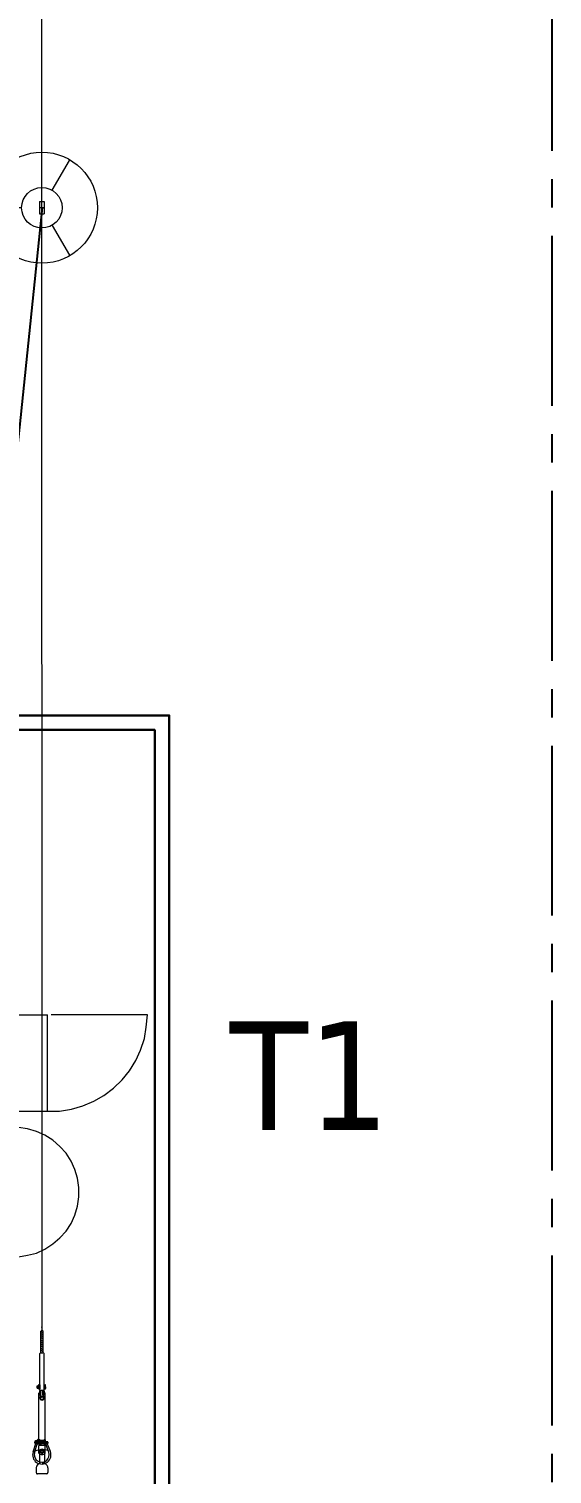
# Model space of a CAD drawing. Header units: millimetres. Extents: x 37084 to 180780, y -153145 to -16322.
# Drawn here: x 77065 to 81686, y -118924 to -106167 of the extents above; entities that cross this region are included whole.
import ezdxf

# ---------------------------------------------------------------- set-up
doc = ezdxf.new("R2010")
doc.units = ezdxf.units.MM
doc.header["$MEASUREMENT"] = 0
doc.linetypes.add('CENTER2', pattern=[1.125, 0.75, -0.125, 0.125, -0.125])
doc.linetypes.add('CONTINU', pattern=[0])
for name, color, linetype, lineweight in [('00', 5, 'Continuous', 9), ('1_DayCS', 30, 'CENTER2', 25), ('1_Phu_kien', 5, 'Continuous', 9), ('Giai doan nay', 1, 'Continuous', 30)]:
    doc.layers.add(name, color=color, linetype=linetype, lineweight=lineweight)
doc.layers.add('1_Day dan', color=5, linetype='Continuous')
doc.layers.add('TEXT2', color=255, linetype='Continuous')
doc.styles.add('Tahoma-R', font='tahoma.ttf')

# ---------------------------------------------------------------- blocks, each defined once
blk = doc.blocks.new('MBA')
at = {"color": 0, "linetype": 'ByBlock', "lineweight": 15}
for points in [[(1959044, 287017), (1959591, 287017)], [(1959544, 286167), (1959544, 287017)], [(1959591, 286167), (1959591, 287017)], [(1959591, 286167), (1959697, 286169), (1959801, 286187), (1959903, 286214), (1959999, 286256), (1960089, 286306), (1960174, 286370), (1960249, 286445), (1960313, 286524), (1960371, 286616), (1960413, 286707), (1960446, 286809), (1960463, 286911), (1960473, 287017), (1959623, 287017)], [(1959044, 286167), (1959591, 286167)], [(1959333, 284883), (1959415, 284896), (1959494, 284916), (1959568, 284950), (1959637, 284996), (1959700, 285050), (1959754, 285108), (1959799, 285176), (1959831, 285251), (1959856, 285330), (1959868, 285412), (1959868, 285495), (1959856, 285576), (1959831, 285653), (1959799, 285728), (1959754, 285798), (1959700, 285857), (1959637, 285911), (1959568, 285957), (1959494, 285990), (1959415, 286011), (1959333, 286023)]]:
    blk.add_lwpolyline(points, dxfattribs=at)
blk = doc.blocks.new('CSV220')
at = {"color": 0, "linetype": 'ByBlock', "lineweight": -2}
for p, q in [((532542, 22392), (532280, 22544)), ((532853, 22391), (533116, 22544)), ((532642, 22281), (532642, 22322)), ((532642, 22322), (532643, 22322)), ((532642, 22281), (532643, 22281)), ((532643, 22322), (532752, 22322)), ((532643, 22281), (532752, 22281)), ((532697, 22322), (532697, 22281)), ((532752, 22322), (532752, 22322)), ((532752, 22281), (532752, 22322)), ((532752, 22281), (532752, 22281)), ((532699, 22122), (532699, 21816))]:
    blk.add_line(p, q, dxfattribs=at)
for radius in [490, 179]:
    blk.add_circle((532697, 22301), radius, dxfattribs=at)
blk = doc.blocks.new('Chuoi su 220kV 1 day')
at = {"color": 0, "linetype": 'ByBlock', "lineweight": 20, "ltscale": 4500}
for p, q in [((495378, -72323), (495299, -72354)), ((495293, -72350), (495293, -72401)), ((495293, -72453), (495293, -72401)), ((495294, -72384), (495311, -72384)), ((495306, -72344), (495298, -72344)), ((495300, -72380), (495298, -72384)), ((495298, -72384), (495300, -72388)), ((495300, -72422), (495298, -72419)), ((495300, -72380), (495304, -72380)), ((495300, -72422), (495304, -72422)), ((495382, -72476), (495300, -72449)), ((495302, -72394), (495302, -72374)), ((495302, -72409), (495302, -72428)), ((495385, -72336), (495304, -72366)), ((495306, -72384), (495304, -72380)), ((495304, -72388), (495306, -72384)), ((495306, -72419), (495304, -72422)), ((495389, -72462), (495304, -72437)), ((495311, -72363), (495311, -72401)), ((495311, -72439), (495311, -72401)), ((495306, -72459), (495298, -72459))]:
    blk.add_line(p, q, dxfattribs=at)
at = {"color": 0, "linetype": 'ByBlock', "lineweight": -2, "ltscale": 4500}
for p, q in [((494317, -72388), (494309, -72396)), ((494507, -72388), (494317, -72388)), ((494507, -72406), (494317, -72406)), ((494336, -72388), (494318, -72406)), ((494354, -72388), (494336, -72406)), ((494373, -72388), (494355, -72406)), ((494391, -72388), (494373, -72406)), ((494410, -72388), (494392, -72406)), ((494428, -72388), (494410, -72406)), ((494447, -72388), (494429, -72406)), ((494465, -72388), (494447, -72406)), ((494484, -72388), (494466, -72406)), ((494502, -72388), (494484, -72406)), ((494507, -72402), (494503, -72406)), ((494507, -72406), (494507, -72389)), ((494841, -72379), (494514, -72379)), ((494841, -72416), (494514, -72416)), ((494790, -72379), (494790, -72370)), ((494790, -72379), (494790, -72370)), ((494790, -72379), (494827, -72379)), ((494790, -72416), (494790, -72424)), ((494790, -72416), (494790, -72424)), ((494790, -72416), (494827, -72416)), ((494809, -72366), (494794, -72366)), ((494809, -72366), (494794, -72366)), ((494809, -72366), (494794, -72366)), ((494809, -72366), (494794, -72366)), ((494809, -72429), (494794, -72429)), ((494809, -72429), (494794, -72429)), ((494809, -72429), (494794, -72429)), ((494809, -72429), (494794, -72429)), ((494799, -72379), (494799, -72370)), ((494799, -72379), (494799, -72370)), ((494799, -72379), (494799, -72370)), ((494799, -72379), (494799, -72370)), ((494799, -72416), (494799, -72424)), ((494799, -72416), (494799, -72424)), ((494799, -72416), (494799, -72424)), ((494799, -72416), (494799, -72424)), ((494799, -72440), (494799, -72429)), ((494819, -72440), (494799, -72440)), ((494814, -72437), (494802, -72437)), ((494803, -72416), (494815, -72416)), ((494814, -72432), (494803, -72432)), ((494814, -72434), (494803, -72434)), ((494809, -72366), (494823, -72366)), ((494809, -72366), (494823, -72366)), ((494809, -72366), (494823, -72366)), ((494809, -72366), (494823, -72366)), ((494809, -72429), (494823, -72429)), ((494809, -72429), (494823, -72429)), ((494809, -72429), (494823, -72429)), ((494809, -72429), (494823, -72429)), ((494819, -72379), (494819, -72370)), ((494819, -72379), (494819, -72370)), ((494819, -72379), (494819, -72370)), ((494819, -72379), (494819, -72370)), ((494819, -72416), (494819, -72424)), ((494819, -72416), (494819, -72424)), ((494819, -72416), (494819, -72424)), ((494819, -72440), (494819, -72429)), ((494827, -72379), (494827, -72370)), ((494827, -72379), (494827, -72370)), ((494827, -72379), (494827, -72370)), ((494827, -72379), (494827, -72370)), ((494827, -72416), (494827, -72424)), ((494827, -72416), (494827, -72424)), ((494827, -72416), (494827, -72424)), ((494827, -72416), (494827, -72424)), ((494841, -72379), (494841, -72416)), ((494862, -72389), (494841, -72389)), ((494862, -72406), (494841, -72406)), ((494881, -72389), (494854, -72389)), ((494881, -72406), (494854, -72406)), ((494858, -72374), (494880, -72377)), ((494858, -72380), (494880, -72382)), ((494858, -72420), (494881, -72416)), ((494859, -72414), (494881, -72412)), ((495269, -72370), (494864, -72370)), ((495269, -72424), (494864, -72424)), ((494891, -72397), (494902, -72382)), ((494902, -72412), (494891, -72397)), ((494892, -72397), (494902, -72383)), ((494902, -72411), (494892, -72397)), ((494912, -72382), (494902, -72382)), ((494912, -72383), (494902, -72383)), ((494912, -72411), (494902, -72411)), ((494912, -72412), (494902, -72412)), ((494923, -72397), (494912, -72382)), ((494922, -72397), (494912, -72383)), ((494912, -72412), (494923, -72397)), ((494912, -72411), (494922, -72397)), ((495274, -72379), (495274, -72373)), ((495274, -72419), (495274, -72416)), ((495309, -72419), (495274, -72419)), ((495274, -72421), (495274, -72435)), ((495282, -72440), (495276, -72436)), ((495281, -72379), (495281, -72385)), ((495281, -72406), (495281, -72388)), ((495281, -72416), (495281, -72409)), ((495301, -72365), (495282, -72365)), ((495282, -72379), (495282, -72373)), ((495282, -72385), (495282, -72388)), ((495282, -72395), (495282, -72399)), ((495282, -72406), (495282, -72409)), ((495282, -72435), (495282, -72421)), ((495302, -72440), (495282, -72440)), ((495282, -72454), (495282, -72440)), ((495302, -72454), (495282, -72454)), ((495292, -72456), (495282, -72454)), ((495283, -72454), (495283, -72440)), ((495302, -72454), (495292, -72456)), ((495301, -72454), (495301, -72440)), ((495302, -72379), (495302, -72373)), ((495302, -72379), (495302, -72385)), ((495302, -72388), (495302, -72385)), ((495302, -72395), (495302, -72388)), ((495302, -72399), (495302, -72395)), ((495302, -72406), (495302, -72399)), ((495302, -72409), (495302, -72406)), ((495302, -72435), (495302, -72421)), ((495302, -72440), (495308, -72436)), ((495302, -72454), (495302, -72440)), ((495302, -72416), (495302, -72409)), ((495309, -72379), (495309, -72373)), ((495326, -72376), (495309, -72376)), ((495309, -72419), (495309, -72416)), ((495326, -72418), (495309, -72418)), ((495309, -72421), (495309, -72435)), ((495394, -72370), (495326, -72370)), ((495326, -72370), (495326, -72424)), ((495394, -72424), (495326, -72424)), ((495376, -72382), (495365, -72397)), ((495365, -72397), (495376, -72412)), ((495376, -72383), (495366, -72397)), ((495366, -72397), (495376, -72411)), ((495386, -72382), (495376, -72382)), ((495386, -72383), (495376, -72383)), ((495386, -72411), (495376, -72411)), ((495386, -72412), (495376, -72412)), ((495381, -72376), (495485, -72376)), ((495381, -72418), (495485, -72418)), ((495386, -72382), (495397, -72397)), ((495386, -72383), (495396, -72397)), ((495396, -72397), (495386, -72411)), ((495397, -72397), (495386, -72412)), ((495406, -72376), (495406, -72418)), ((495476, -72376), (495485, -72376)), ((495485, -72383), (495485, -72397)), ((495485, -72383), (495485, -72397)), ((495522, -72346), (495565, -72346)), ((495522, -72448), (495565, -72448)), ((495522, -72448), (495565, -72448)), ((495575, -72357), (495576, -72437))]:
    blk.add_line(p, q, dxfattribs=at)
at = {"color": 0, "linetype": 'ByBlock', "lineweight": 20, "ltscale": 4500}
for centre, radius in [((495302, -72443), 6.51), ((495302, -72384), 3.57), ((495302, -72419), 3.57)]:
    blk.add_circle(centre, radius, dxfattribs=at)
at = {"color": 0, "linetype": 'ByBlock', "lineweight": -2, "ltscale": 4500}
blk.add_circle((495381, -72397), 9.1, dxfattribs=at)
at = {"color": 0, "linetype": 'ByBlock', "lineweight": 20, "ltscale": 4500}
for centre, radius, start, end in [((495408, -72399), 81.4, 251.6722, 111.2048), ((495298, -72350), 5.43, 90.0269, 180.0269), ((495298, -72453), 5.43, 180.0269, 270.0269), ((495302, -72360), 6.51, 111.2048, 289.9944), ((495302, -72360), 6.51, 289.9944, 111.2048), ((495306, -72350), 5.43, 0.0269, 90.0269), ((495306, -72453), 5.43, 270.0269, 0.0269), ((495522, -72397), 159, 159.391, 202.4314), ((495408, -72399), 66.2, 253.2868, 109.9945)]:
    blk.add_arc(centre, radius, start, end, dxfattribs=at)
at = {"color": 0, "linetype": 'ByBlock', "lineweight": -2, "ltscale": 4500}
for centre, radius, start, end in [((494318, -72397), 8.97, 83.2373, 276.8165), ((494518, -72389), 11.2, 108.9692, 178.2457), ((494518, -72405), 11.2, 181.8082, 251.0847), ((494794, -72370), 4.24, 90.0269, 180.0269), ((494794, -72370), 4.24, 90.0269, 180.0269), ((494794, -72370), 4.24, 90.0269, 180.0269), ((494794, -72370), 4.24, 90.0269, 180.0269), ((494794, -72424), 4.24, 180.0269, 270.0269), ((494794, -72424), 4.24, 180.0269, 270.0269), ((494794, -72424), 4.24, 180.0269, 270.0269), ((494794, -72424), 4.24, 180.0269, 270.0269), ((494795, -72370), 4.24, 0.0269, 90.0269), ((494795, -72424), 4.24, 270.0269, 0.0269), ((494795, -72424), 4.24, 270.0269, 0.0269), ((494795, -72424), 4.24, 270.0269, 0.0269), ((494795, -72424), 4.24, 270.0269, 0.0269), ((494803, -72370), 4.24, 90.0269, 180.0269), ((494803, -72370), 4.24, 90.0269, 180.0269), ((494803, -72370), 4.24, 90.0269, 180.0269), ((494803, -72370), 4.24, 90.0269, 180.0269), ((494803, -72424), 4.24, 180.0269, 270.0269), ((494803, -72424), 4.24, 180.0269, 270.0269), ((494803, -72424), 4.24, 180.0269, 270.0269), ((494803, -72424), 4.24, 180.0269, 270.0269), ((494814, -72370), 4.24, 0.0269, 90.0269), ((494814, -72370), 4.24, 0.0269, 90.0269), ((494814, -72370), 4.24, 0.0269, 90.0269), ((494814, -72370), 4.24, 0.0269, 90.0269), ((494814, -72424), 4.24, 270.0269, 0.0269), ((494814, -72424), 4.24, 270.0269, 0.0269), ((494814, -72424), 4.24, 270.0269, 0.0269), ((494814, -72424), 4.24, 270.0269, 0.0269), ((494823, -72370), 4.24, 90.0269, 180.0269), ((494823, -72424), 4.24, 180.0269, 270.0269), ((494823, -72370), 4.24, 0.0269, 90.0269), ((494823, -72370), 4.24, 0.0269, 90.0269), ((494823, -72370), 4.24, 0.0269, 90.0269), ((494823, -72370), 4.24, 0.0269, 90.0269), ((494823, -72424), 4.24, 270.0269, 0.0269), ((494823, -72424), 4.24, 270.0269, 0.0269), ((494823, -72424), 4.24, 270.0269, 0.0269), ((494823, -72424), 4.24, 270.0269, 0.0269), ((494862, -72400), 27.7, 119.3557, 141.9974), ((494862, -72394), 27.7, 218.3171, 242.0846), ((494860, -72393), 13, 98.1795, 161.9273), ((494860, -72402), 13, 199.4452, 263.2608), ((494856, -72388), 14, 82.9047, 119.3557), ((494856, -72406), 14, 242.0846, 278.5357), ((494889, -72397), 37, 132.6154, 166.5112), ((494889, -72397), 37, 193.5426, 227.4384), ((494878, -72390), 12.8, 17.0559, 78.7151), ((494877, -72395), 13.5, 34.9458, 74.5682), ((494878, -72361), 27.6, 274.8731, 310.8108), ((494878, -72433), 27.6, 49.2431, 85.1807), ((494877, -72399), 13.5, 285.4856, 321.3102), ((494878, -72404), 12.8, 281.3388, 339.1225), ((494907, -72397), 18.6, 0.0269, 125.2449), ((494907, -72397), 18.6, 234.8089, 0.0269), ((495244, -72397), 37, 312.6154, 47.4384), ((495282, -72373), 7.79, 90.0269, 180.0269), ((495292, -72383), 13.6, 44.2696, 135.7843), ((495301, -72373), 7.79, 0.0269, 90.0269), ((495381, -72397), 21.3, 90.0269, 270.0269), ((495370, -72397), 36.8, 312.5111, 47.5428), ((495522, -72383), 37.1, 90.0269, 180.0269), ((495522, -72411), 37.1, 180.0269, 270.0269), ((495561, -72360), 15.1, 14.634, 73.0587), ((495566, -72438), 9.82, 267.7661, 4.6489)]:
    blk.add_arc(centre, radius, start, end, dxfattribs=at)
for points in [[(495282, -72421), (495281, -72420), (495278, -72419), (495276, -72420), (495274, -72421)], [(495282, -72435), (495281, -72436), (495278, -72438), (495276, -72436), (495274, -72435)], [(495302, -72421), (495298, -72420), (495292, -72419), (495285, -72420), (495282, -72421)], [(495302, -72435), (495298, -72436), (495292, -72438), (495285, -72436), (495282, -72435)], [(495309, -72421), (495308, -72420), (495305, -72419), (495303, -72420), (495302, -72421)], [(495309, -72435), (495308, -72436), (495305, -72438), (495303, -72436), (495302, -72435)]]:
    blk.add_open_spline(points, degree=3, dxfattribs=at)
blk.add_point((494282, -72398), dxfattribs=at)
blk = doc.blocks.new('LT220')
at = {"layer": '1_Day dan', "color": 0, "linetype": 'ByBlock', "lineweight": -2, "ltscale": 4500}
blk.add_line((488932, -12360), (488931, 50059), dxfattribs=at)
at = {"color": 0, "linetype": 'ByBlock', "lineweight": -2, "rotation": 270}
blk.add_blockref('CSV220', (466630, 530255), dxfattribs=at)
at = {"layer": '1_Phu_kien', "color": 0, "linetype": 'ByBlock', "lineweight": -2, "rotation": 270}
blk.add_blockref('Chuoi su 220kV 1 day', (561329, 481958), dxfattribs=at)

msp = doc.modelspace()

# ---------------------------------------------------------------- linework, layer by layer
at = {"layer": '1_Day dan'}
msp.add_line((76415.2, -115181, 0), (77183.5, -107744.6, 0), dxfattribs=at)
at = {"layer": '1_DayCS', "lineweight": 25, "ltscale": 2000}
msp.add_line((81685.7, -51744.3, 0), (81683.9, -122744.6, 0), dxfattribs=at)
at = {"layer": 'Giai doan nay', "elevation": 0}
for points in [[(68064.1, -119266.8), (68064.1, -112226.8), (78304.1, -112226.8), (78304.1, -119266.8)], [(68192.1, -119138.8), (68192.1, -112354.8), (78176.1, -112354.8), (78176.1, -119138.8)]]:
    msp.add_lwpolyline(points, close=True, dxfattribs=at)

# ---------------------------------------------------------------- block references
at = {"layer": '00', "lineweight": 20, "ltscale": 4500}
msp.add_blockref('LT220', (-411751.6, -105303.5, 0), dxfattribs=at)
at = {"layer": '00', "linetype": 'CONTINU', "lineweight": 20}
msp.add_blockref('MBA', (-1882361.3, -401888.4, 0), dxfattribs=at)

# ---------------------------------------------------------------- texts
at = {"layer": 'TEXT2', "style": 'Tahoma-R'}
msp.add_text('T1', height=960, dxfattribs=at).set_placement((78837, -115886.8, 0))

doc.saveas('drawing.dxf')
